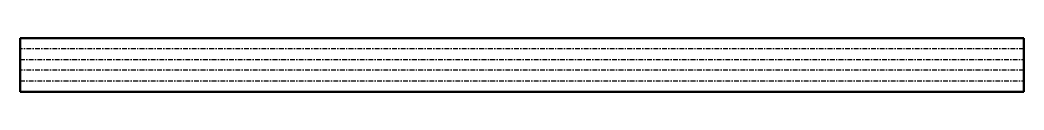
# Model space of a CAD drawing. Header units: inches. Extents: x -29.6 to 46.4, y 3.8 to 7.9.
import ezdxf

# ---------------------------------------------------------------- set-up
doc = ezdxf.new("R2010")
doc.units = ezdxf.units.IN
doc.header["$MEASUREMENT"] = 0
doc.linetypes.add('CHAIN', pattern=[0.7087, 0.4724, -0.0591, 0.1181, -0.0591])
doc.layers.add('Bend Centerline (ANSI)', color=150, linetype='CHAIN', lineweight=25, true_color=0x0080ff)
doc.layers.add('Visible (ANSI)', color=7, linetype='Continuous', lineweight=50)

msp = doc.modelspace()

# ---------------------------------------------------------------- linework, layer by layer
at = {"layer": 'Bend Centerline (ANSI)', "ltscale": 0.760557}
for p, q in [((46.415, 7.051), (-29.585, 7.051)), ((-29.585, 6.237), (46.415, 6.237)), ((46.415, 5.422), (-29.585, 5.422)), ((-29.585, 4.608), (46.415, 4.608))]:
    msp.add_line(p, q, dxfattribs=at)
at = {"layer": 'Visible (ANSI)'}
for p, q in [((-29.585, 3.773), (-29.585, 7.853)), ((-29.585, 7.853), (46.415, 7.853)), ((46.415, 7.853), (46.415, 3.773)), ((46.415, 3.773), (-29.585, 3.773))]:
    msp.add_line(p, q, dxfattribs=at)

doc.saveas('drawing.dxf')
